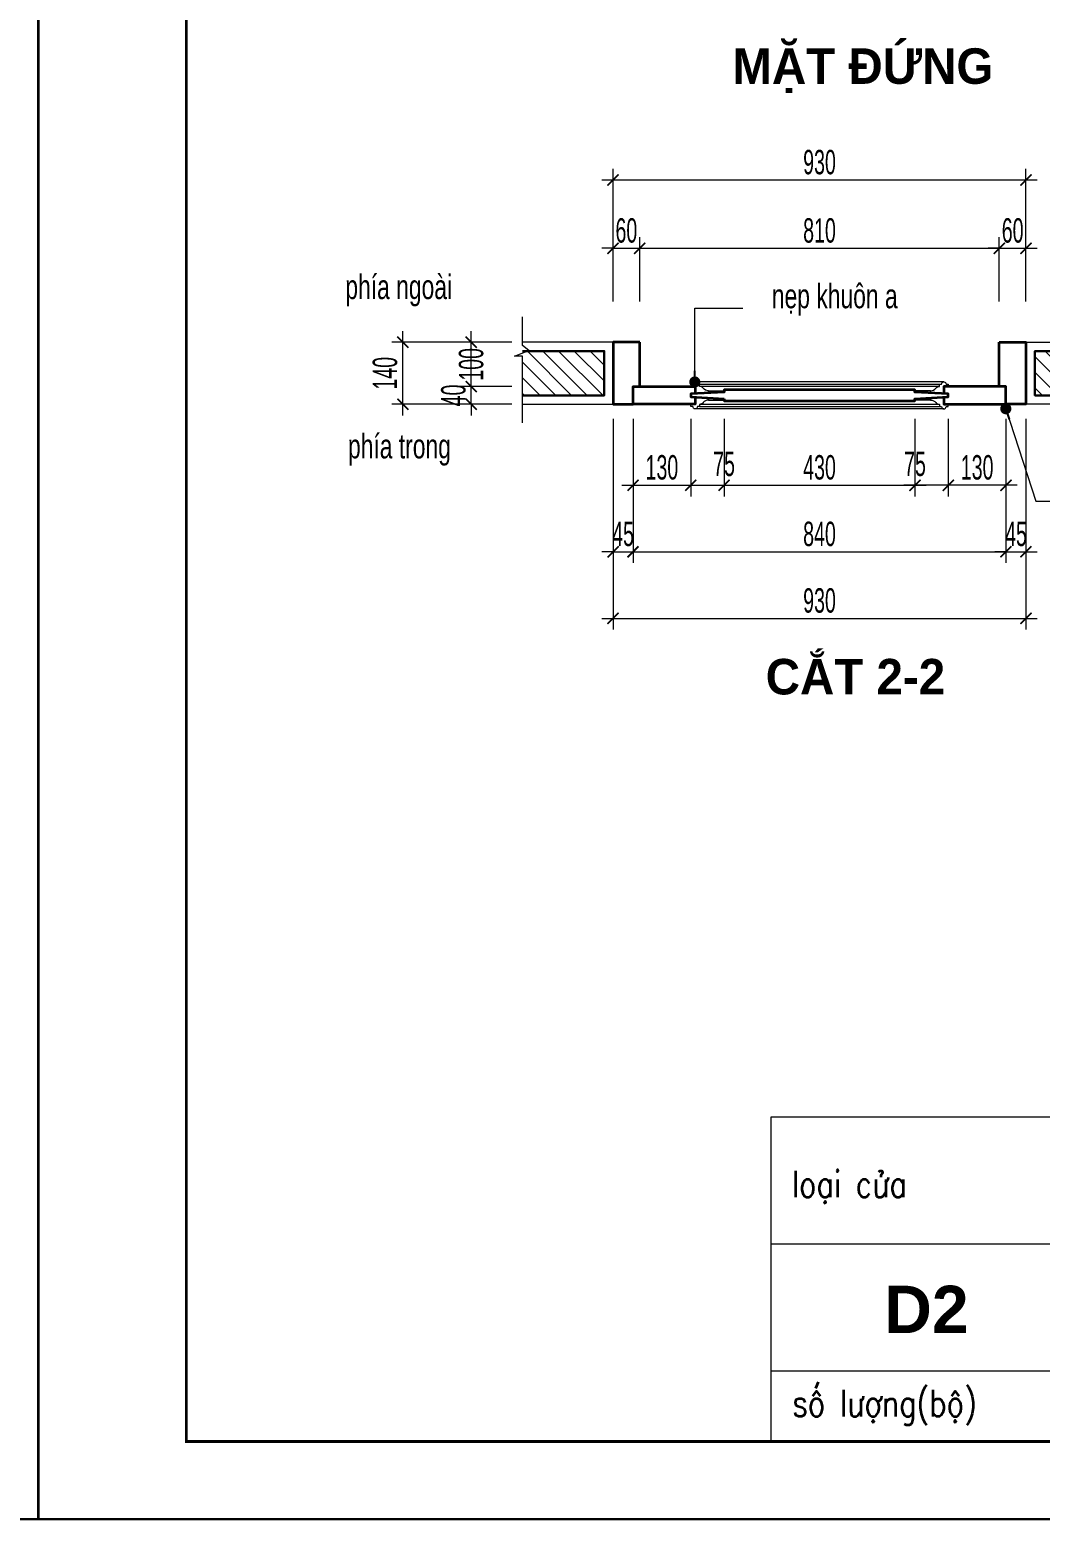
# Model space of a CAD drawing. Header units: millimetres. Extents: x 1336014 to 2939047, y -333549 to -60566.
# Drawn here: x 1424577 to 1426853, y -219540 to -216184 of the extents above; entities that cross this region are included whole.
import ezdxf
from ezdxf.enums import TextEntityAlignment as Align

# ---------------------------------------------------------------- set-up
doc = ezdxf.new("R2010")
doc.units = ezdxf.units.MM
doc.header["$MEASUREMENT"] = 0
for name, color, linetype, lineweight in [('01.Cut', 255, 'Continuous', 35), ('05.Text', 253, 'Continuous', 18), ('08.Dim', 156, 'Continuous', 15), ('09.Hatch', 250, 'Continuous', 5), ('10.Text', 254, 'Continuous', 18), ('11.Khung bo', 32, 'Continuous', 50), ('12.Khung', 36, 'Continuous', 25), ('Alliance-manh', 8, 'Continuous', 13), ('Cycad-DIM', 7, 'Continuous', 13), ('nep', 9, 'Continuous', 15), ('Thay', 253, 'Continuous', 9), ('wall', 4, 'Continuous', 9)]:
    doc.layers.add(name, color=color, linetype=linetype, lineweight=lineweight)
doc.layers.add('KT', color=1, linetype='Continuous')
doc.layers.add('VNCC-Ar-Text', color=6, linetype='Continuous')
doc.layers.add('Tpl_Bound', color=1, linetype='Continuous', plot=False)
doc.styles.add('AVANH-B', font='')
doc.styles.add('Noidung', font='', dxfattribs={"height": 500})
doc.styles.add('TT5_Text Dim', font='hoatbif.shx', dxfattribs={"width": 0.6})
doc.styles.add('VNSIMLI', font='VNSIMLI.shx', dxfattribs={"width": 0.6})
doc.styles.get('AVANH-B').set_extended_font_data('.VnAvantH', bold=True)
doc.styles.get('Noidung').set_extended_font_data('.VnHelvetInsH', bold=True)
doc.dimstyles.new('TT5_Dim 1-25', dxfattribs={"dimscale": 25, "dimtxt": 2.2, "dimasz": 1, "dimexe": 1, "dimexo": 0, "dimgap": 0.5, "dimtad": 1, "dimdec": 0, "dimzin": 0, "dimdsep": 46, "dimtxsty": 'TT5_Text Dim', "dimblk": 'ARCHTICK', "dimcen": 0, "dimdle": 1, "dimclrd": 256, "dimclre": 256, "dimclrt": 1, "dimadec": 0, "dimazin": 0, "dimtfac": 0.015, "dimtdec": 0, "dimtix": 1, "dimtmove": 2, "dimatfit": 3, "dimldrblk": 'DOT', "dimfxl": 1, "dimtolj": 1, "dimtzin": 0, "dimlwd": -1, "dimlwe": -1, "dimarcsym": 1})
pattern_1 = [(315, (1420123.517, -216213.195), (-17.67767, -17.67767), [])]

# ---------------------------------------------------------------- blocks, each defined once
blk = doc.blocks.new('100')
at = {"layer": '11.Khung bo', "const_width": 26.7}
blk.add_lwpolyline([(1860913, -945240), (1860913, -916940), (1896063, -916940), (1896063, -945240)], close=True, dxfattribs=at)
blk.add_lwpolyline([(1860913, -945240), (1860913, -916940), (1896063, -916940), (1896063, -945240)], close=True, dxfattribs=at)
blk.add_lwpolyline([(1860913, -945240), (1860913, -916940), (1896063, -916940), (1896063, -945240)], close=True, dxfattribs=at)
at = {"layer": '12.Khung'}
blk.add_lwpolyline([(1901579, -945940), (1901579, -916240), (1859580, -916240), (1859580, -945940)], close=True, dxfattribs=at)
blk.add_lwpolyline([(1901579, -945940), (1901579, -916240), (1859580, -916240), (1859580, -945940)], close=True, dxfattribs=at)
blk.add_lwpolyline([(1901579, -945940), (1901579, -916240), (1859580, -916240), (1859580, -945940)], close=True, dxfattribs=at)
blk = doc.blocks.new('_ARCHTICK')
at = {"const_width": 0.15}
blk.add_lwpolyline([(-0.5, -0.5), (0.5, 0.5)], dxfattribs=at)
blk = doc.blocks.new('*D2008')
at = {"layer": '08.Dim', "ltscale": 200, "transparency": 16777216}
for p, q in [((1425890.6, -217060.3), (1425890.6, -217535.3)), ((1426820.6, -217060.3), (1426820.6, -217535.3)), ((1425865.6, -217510.3), (1426845.6, -217510.3))]:
    blk.add_line(p, q, dxfattribs=at)
at = {"layer": 'Defpoints', "color": 0, "ltscale": 200, "transparency": 16777216}
for p in [(1425890.6, -217060.3), (1426820.6, -217060.3), (1426820.6, -217510.3)]:
    blk.add_point(p, dxfattribs=at)
at = {"layer": '08.Dim', "ltscale": 200, "transparency": 16777216, "xscale": 25, "yscale": 25, "zscale": 25, "rotation": 180}
blk.add_blockref('_ARCHTICK', (1425890.6, -217510.3), dxfattribs=at)
at = {"layer": '08.Dim', "ltscale": 200, "transparency": 16777216, "xscale": 25, "yscale": 25, "zscale": 25}
blk.add_blockref('_ARCHTICK', (1426820.6, -217510.3), dxfattribs=at)
at = {"layer": '08.Dim', "color": 1, "ltscale": 200, "transparency": 16777216, "insert": (1426355.6, -217470.3), "char_height": 55, "attachment_point": 5, "style": 'TT5_Text Dim'}
blk.add_mtext('\\A1;930', dxfattribs=at)
blk = doc.blocks.new('_DOT')
blk.add_line((-0.5, 0), (-1, 0))
at = {"const_width": 0.5}
blk.add_lwpolyline([(-0.25, 0, 1), (0.25, 0, 1)], format="xyb", close=True, dxfattribs=at)
blk = doc.blocks.new('*D2009')
at = {"layer": '08.Dim', "ltscale": 200, "transparency": 16777216}
for p, q in [((1425890.6, -217060.3), (1425890.6, -217385.3)), ((1425935.6, -217060.3), (1425935.6, -217385.3)), ((1425890.6, -217360.3), (1425865.6, -217360.3)), ((1425890.6, -217360.3), (1425935.6, -217360.3)), ((1425935.6, -217360.3), (1425960.6, -217360.3))]:
    blk.add_line(p, q, dxfattribs=at)
at = {"layer": 'Defpoints', "color": 0, "ltscale": 200, "transparency": 16777216}
for p in [(1425890.6, -217060.3), (1425935.6, -217060.3), (1425935.6, -217360.3)]:
    blk.add_point(p, dxfattribs=at)
at = {"layer": '08.Dim', "ltscale": 200, "transparency": 16777216, "xscale": 25, "yscale": 25, "zscale": 25}
blk.add_blockref('_ARCHTICK', (1425890.6, -217360.3), dxfattribs=at)
at = {"layer": '08.Dim', "ltscale": 200, "transparency": 16777216, "xscale": 25, "yscale": 25, "zscale": 25, "rotation": 180}
blk.add_blockref('_ARCHTICK', (1425935.6, -217360.3), dxfattribs=at)
at = {"layer": '08.Dim', "color": 1, "ltscale": 200, "transparency": 16777216, "insert": (1425913.1, -217320.3), "char_height": 55, "attachment_point": 5, "style": 'TT5_Text Dim'}
blk.add_mtext('\\A1;45', dxfattribs=at)
blk = doc.blocks.new('*D2010')
at = {"layer": '08.Dim', "ltscale": 200, "transparency": 16777216}
for p, q in [((1425935.6, -217060.3), (1425935.6, -217385.3)), ((1426775.6, -217060.3), (1426775.6, -217385.3)), ((1425910.6, -217360.3), (1426800.6, -217360.3))]:
    blk.add_line(p, q, dxfattribs=at)
at = {"layer": 'Defpoints', "color": 0, "ltscale": 200, "transparency": 16777216}
for p in [(1425935.6, -217060.3), (1426775.6, -217060.3), (1426775.6, -217360.3)]:
    blk.add_point(p, dxfattribs=at)
at = {"layer": '08.Dim', "ltscale": 200, "transparency": 16777216, "xscale": 25, "yscale": 25, "zscale": 25, "rotation": 180}
blk.add_blockref('_ARCHTICK', (1425935.6, -217360.3), dxfattribs=at)
at = {"layer": '08.Dim', "ltscale": 200, "transparency": 16777216, "xscale": 25, "yscale": 25, "zscale": 25}
blk.add_blockref('_ARCHTICK', (1426775.6, -217360.3), dxfattribs=at)
at = {"layer": '08.Dim', "color": 1, "ltscale": 200, "transparency": 16777216, "insert": (1426355.6, -217320.3), "char_height": 55, "attachment_point": 5, "style": 'TT5_Text Dim'}
blk.add_mtext('\\A1;840', dxfattribs=at)
blk = doc.blocks.new('*D2011')
at = {"layer": '08.Dim', "ltscale": 200, "transparency": 16777216}
for p, q in [((1426775.6, -217060.3), (1426775.6, -217385.3)), ((1426820.6, -217060.3), (1426820.6, -217385.3)), ((1426775.6, -217360.3), (1426750.6, -217360.3)), ((1426775.6, -217360.3), (1426820.6, -217360.3)), ((1426820.6, -217360.3), (1426845.6, -217360.3))]:
    blk.add_line(p, q, dxfattribs=at)
at = {"layer": 'Defpoints', "color": 0, "ltscale": 200, "transparency": 16777216}
for p in [(1426775.6, -217060.3), (1426820.6, -217060.3), (1426820.6, -217360.3)]:
    blk.add_point(p, dxfattribs=at)
at = {"layer": '08.Dim', "ltscale": 200, "transparency": 16777216, "xscale": 25, "yscale": 25, "zscale": 25}
blk.add_blockref('_ARCHTICK', (1426775.6, -217360.3), dxfattribs=at)
at = {"layer": '08.Dim', "ltscale": 200, "transparency": 16777216, "xscale": 25, "yscale": 25, "zscale": 25, "rotation": 180}
blk.add_blockref('_ARCHTICK', (1426820.6, -217360.3), dxfattribs=at)
at = {"layer": '08.Dim', "color": 1, "ltscale": 200, "transparency": 16777216, "insert": (1426798.1, -217320.3), "char_height": 55, "attachment_point": 5, "style": 'TT5_Text Dim'}
blk.add_mtext('\\A1;45', dxfattribs=at)
blk = doc.blocks.new('*D2012')
at = {"layer": '08.Dim', "ltscale": 200, "transparency": 16777216}
for p, q in [((1425935.6, -217060.3), (1425935.6, -217235.3)), ((1426065.6, -217060.3), (1426065.6, -217235.3)), ((1425910.6, -217210.3), (1426090.6, -217210.3))]:
    blk.add_line(p, q, dxfattribs=at)
at = {"layer": 'Defpoints', "color": 0, "ltscale": 200, "transparency": 16777216}
for p in [(1425935.6, -217060.3), (1426065.6, -217060.3), (1426065.6, -217210.3)]:
    blk.add_point(p, dxfattribs=at)
at = {"layer": '08.Dim', "ltscale": 200, "transparency": 16777216, "xscale": 25, "yscale": 25, "zscale": 25, "rotation": 180}
blk.add_blockref('_ARCHTICK', (1425935.6, -217210.3), dxfattribs=at)
at = {"layer": '08.Dim', "ltscale": 200, "transparency": 16777216, "xscale": 25, "yscale": 25, "zscale": 25}
blk.add_blockref('_ARCHTICK', (1426065.6, -217210.3), dxfattribs=at)
at = {"layer": '08.Dim', "color": 1, "ltscale": 200, "transparency": 16777216, "insert": (1426000.6, -217170.3), "char_height": 55, "attachment_point": 5, "style": 'TT5_Text Dim'}
blk.add_mtext('\\A1;130', dxfattribs=at)
blk = doc.blocks.new('*D2013')
at = {"layer": '08.Dim', "ltscale": 200, "transparency": 16777216}
for p, q in [((1426645.6, -217060.3), (1426645.6, -217235.3)), ((1426775.6, -217060.3), (1426775.6, -217235.3)), ((1426800.6, -217210.3), (1426620.6, -217210.3))]:
    blk.add_line(p, q, dxfattribs=at)
at = {"layer": 'Defpoints', "color": 0, "ltscale": 200, "transparency": 16777216}
for p in [(1426645.6, -217060.3), (1426775.6, -217060.3), (1426645.6, -217210.3)]:
    blk.add_point(p, dxfattribs=at)
at = {"layer": '08.Dim', "ltscale": 200, "transparency": 16777216, "xscale": 25, "yscale": 25, "zscale": 25, "rotation": 180}
blk.add_blockref('_ARCHTICK', (1426645.6, -217210.3), dxfattribs=at)
at = {"layer": '08.Dim', "ltscale": 200, "transparency": 16777216, "xscale": 25, "yscale": 25, "zscale": 25}
blk.add_blockref('_ARCHTICK', (1426775.6, -217210.3), dxfattribs=at)
at = {"layer": '08.Dim', "color": 1, "ltscale": 200, "transparency": 16777216, "insert": (1426710.6, -217170.3), "char_height": 55, "attachment_point": 5, "style": 'TT5_Text Dim'}
blk.add_mtext('\\A1;130', dxfattribs=at)
blk = doc.blocks.new('*D2014')
at = {"layer": '08.Dim', "ltscale": 200, "transparency": 16777216}
for p, q in [((1426570.6, -217060.3), (1426570.6, -217235.3)), ((1426645.6, -217060.3), (1426645.6, -217235.3)), ((1426670.6, -217210.3), (1426545.6, -217210.3))]:
    blk.add_line(p, q, dxfattribs=at)
at = {"layer": 'Defpoints', "color": 0, "ltscale": 200, "transparency": 16777216}
for p in [(1426570.6, -217060.3), (1426645.6, -217060.3), (1426570.6, -217210.3)]:
    blk.add_point(p, dxfattribs=at)
at = {"layer": '08.Dim', "ltscale": 200, "transparency": 16777216, "xscale": 25, "yscale": 25, "zscale": 25, "rotation": 180}
blk.add_blockref('_ARCHTICK', (1426570.6, -217210.3), dxfattribs=at)
at = {"layer": '08.Dim', "ltscale": 200, "transparency": 16777216, "xscale": 25, "yscale": 25, "zscale": 25}
blk.add_blockref('_ARCHTICK', (1426645.6, -217210.3), dxfattribs=at)
at = {"layer": '08.Dim', "color": 1, "ltscale": 200, "transparency": 16777216, "insert": (1426570.6, -217162.4), "char_height": 55, "attachment_point": 5, "style": 'TT5_Text Dim'}
blk.add_mtext('\\A1;75', dxfattribs=at)
blk = doc.blocks.new('*D2015')
at = {"layer": '08.Dim', "ltscale": 200, "transparency": 16777216}
for p, q in [((1426065.6, -217060.3), (1426065.6, -217235.3)), ((1426140.6, -217060.3), (1426140.6, -217235.3)), ((1426040.6, -217210.3), (1426165.6, -217210.3))]:
    blk.add_line(p, q, dxfattribs=at)
at = {"layer": 'Defpoints', "color": 0, "ltscale": 200, "transparency": 16777216}
for p in [(1426065.6, -217060.3), (1426140.6, -217060.3), (1426140.6, -217210.3)]:
    blk.add_point(p, dxfattribs=at)
at = {"layer": '08.Dim', "ltscale": 200, "transparency": 16777216, "xscale": 25, "yscale": 25, "zscale": 25, "rotation": 180}
blk.add_blockref('_ARCHTICK', (1426065.6, -217210.3), dxfattribs=at)
at = {"layer": '08.Dim', "ltscale": 200, "transparency": 16777216, "xscale": 25, "yscale": 25, "zscale": 25}
blk.add_blockref('_ARCHTICK', (1426140.6, -217210.3), dxfattribs=at)
at = {"layer": '08.Dim', "color": 1, "ltscale": 200, "transparency": 16777216, "insert": (1426140.6, -217162.4), "char_height": 55, "attachment_point": 5, "style": 'TT5_Text Dim'}
blk.add_mtext('\\A1;75', dxfattribs=at)
blk = doc.blocks.new('*D2016')
at = {"layer": '08.Dim', "ltscale": 200, "transparency": 16777216}
for p, q in [((1425890.6, -216795.9), (1425890.6, -216651.4)), ((1425950.6, -216795.9), (1425950.6, -216651.4)), ((1425890.6, -216676.4), (1425865.6, -216676.4)), ((1425890.6, -216676.4), (1425950.6, -216676.4)), ((1425950.6, -216676.4), (1425975.6, -216676.4))]:
    blk.add_line(p, q, dxfattribs=at)
at = {"layer": 'Defpoints', "color": 0, "ltscale": 200, "transparency": 16777216}
for p in [(1425950.6, -216676.4), (1425890.6, -216795.9), (1425950.6, -216795.9)]:
    blk.add_point(p, dxfattribs=at)
at = {"layer": '08.Dim', "ltscale": 200, "transparency": 16777216, "xscale": 25, "yscale": 25, "zscale": 25}
blk.add_blockref('_ARCHTICK', (1425890.6, -216676.4), dxfattribs=at)
at = {"layer": '08.Dim', "ltscale": 200, "transparency": 16777216, "xscale": 25, "yscale": 25, "zscale": 25, "rotation": 180}
blk.add_blockref('_ARCHTICK', (1425950.6, -216676.4), dxfattribs=at)
at = {"layer": '08.Dim', "color": 1, "ltscale": 200, "transparency": 16777216, "insert": (1425920.6, -216636.4), "char_height": 55, "attachment_point": 5, "style": 'TT5_Text Dim'}
blk.add_mtext('\\A1;60', dxfattribs=at)
blk = doc.blocks.new('*D2017')
at = {"layer": '08.Dim', "ltscale": 200, "transparency": 16777216}
for p, q in [((1425950.6, -216795.9), (1425950.6, -216651.4)), ((1426760.6, -216795.9), (1426760.6, -216651.4)), ((1425925.6, -216676.4), (1426785.6, -216676.4))]:
    blk.add_line(p, q, dxfattribs=at)
at = {"layer": 'Defpoints', "color": 0, "ltscale": 200, "transparency": 16777216}
for p in [(1426760.6, -216676.4), (1425950.6, -216795.9), (1426760.6, -216795.9)]:
    blk.add_point(p, dxfattribs=at)
at = {"layer": '08.Dim', "ltscale": 200, "transparency": 16777216, "xscale": 25, "yscale": 25, "zscale": 25, "rotation": 180}
blk.add_blockref('_ARCHTICK', (1425950.6, -216676.4), dxfattribs=at)
at = {"layer": '08.Dim', "ltscale": 200, "transparency": 16777216, "xscale": 25, "yscale": 25, "zscale": 25}
blk.add_blockref('_ARCHTICK', (1426760.6, -216676.4), dxfattribs=at)
at = {"layer": '08.Dim', "color": 1, "ltscale": 200, "transparency": 16777216, "insert": (1426355.6, -216636.4), "char_height": 55, "attachment_point": 5, "style": 'TT5_Text Dim'}
blk.add_mtext('\\A1;810', dxfattribs=at)
blk = doc.blocks.new('*D2018')
at = {"layer": '08.Dim', "ltscale": 200, "transparency": 16777216}
for p, q in [((1426760.6, -216795.9), (1426760.6, -216651.4)), ((1426820.6, -216795.9), (1426820.6, -216651.4)), ((1426760.6, -216676.4), (1426735.6, -216676.4)), ((1426760.6, -216676.4), (1426820.6, -216676.4)), ((1426820.6, -216676.4), (1426845.6, -216676.4))]:
    blk.add_line(p, q, dxfattribs=at)
at = {"layer": 'Defpoints', "color": 0, "ltscale": 200, "transparency": 16777216}
for p in [(1426820.6, -216676.4), (1426760.6, -216795.9), (1426820.6, -216795.9)]:
    blk.add_point(p, dxfattribs=at)
at = {"layer": '08.Dim', "ltscale": 200, "transparency": 16777216, "xscale": 25, "yscale": 25, "zscale": 25}
blk.add_blockref('_ARCHTICK', (1426760.6, -216676.4), dxfattribs=at)
at = {"layer": '08.Dim', "ltscale": 200, "transparency": 16777216, "xscale": 25, "yscale": 25, "zscale": 25, "rotation": 180}
blk.add_blockref('_ARCHTICK', (1426820.6, -216676.4), dxfattribs=at)
at = {"layer": '08.Dim', "color": 1, "ltscale": 200, "transparency": 16777216, "insert": (1426790.6, -216636.4), "char_height": 55, "attachment_point": 5, "style": 'TT5_Text Dim'}
blk.add_mtext('\\A1;60', dxfattribs=at)
blk = doc.blocks.new('*D2019')
at = {"layer": '08.Dim', "ltscale": 200, "transparency": 16777216}
for p, q in [((1425865.6, -216522.4), (1426845.6, -216522.4)), ((1425890.6, -216795.9), (1425890.6, -216497.4)), ((1426820.6, -216795.9), (1426820.6, -216497.4))]:
    blk.add_line(p, q, dxfattribs=at)
at = {"layer": 'Defpoints', "color": 0, "ltscale": 200, "transparency": 16777216}
for p in [(1426820.6, -216522.4), (1425890.6, -216795.9), (1426820.6, -216795.9)]:
    blk.add_point(p, dxfattribs=at)
at = {"layer": '08.Dim', "ltscale": 200, "transparency": 16777216, "xscale": 25, "yscale": 25, "zscale": 25, "rotation": 180}
blk.add_blockref('_ARCHTICK', (1425890.6, -216522.4), dxfattribs=at)
at = {"layer": '08.Dim', "ltscale": 200, "transparency": 16777216, "xscale": 25, "yscale": 25, "zscale": 25}
blk.add_blockref('_ARCHTICK', (1426820.6, -216522.4), dxfattribs=at)
at = {"layer": '08.Dim', "color": 1, "ltscale": 200, "transparency": 16777216, "insert": (1426355.6, -216482.4), "char_height": 55, "attachment_point": 5, "style": 'TT5_Text Dim'}
blk.add_mtext('\\A1;930', dxfattribs=at)
blk = doc.blocks.new('*D2020')
at = {"layer": '08.Dim', "ltscale": 200, "transparency": 16777216}
for p, q in [((1425417.2, -217052.9), (1425417.2, -216862.9)), ((1425662.8, -216887.9), (1425392.2, -216887.9)), ((1425662.8, -217027.9), (1425392.2, -217027.9))]:
    blk.add_line(p, q, dxfattribs=at)
at = {"layer": 'Defpoints', "color": 0, "ltscale": 200, "transparency": 16777216}
for p in [(1425417.2, -216887.9), (1425662.8, -216887.9), (1425662.8, -217027.9)]:
    blk.add_point(p, dxfattribs=at)
at = {"layer": '08.Dim', "ltscale": 200, "transparency": 16777216, "xscale": 25, "yscale": 25, "zscale": 25}
for p, rotation in [((1425417.2, -216887.9), 90), ((1425417.2, -217027.9), 270)]:
    blk.add_blockref('_ARCHTICK', p, dxfattribs=dict(at, rotation=rotation))
at = {"layer": '08.Dim', "color": 1, "ltscale": 200, "transparency": 16777216, "insert": (1425377.2, -216957.9), "char_height": 55, "attachment_point": 5, "rotation": 90, "style": 'TT5_Text Dim'}
blk.add_mtext('\\A1;140', dxfattribs=at)
blk = doc.blocks.new('*D2021')
at = {"layer": '08.Dim', "ltscale": 200, "transparency": 16777216}
for p, q in [((1425571.2, -216987.9), (1425571.2, -216962.9)), ((1425662.8, -216987.9), (1425546.2, -216987.9)), ((1425571.2, -217027.9), (1425571.2, -216987.9)), ((1425662.8, -217027.9), (1425546.2, -217027.9)), ((1425571.2, -217027.9), (1425571.2, -217052.9))]:
    blk.add_line(p, q, dxfattribs=at)
at = {"layer": 'Defpoints', "color": 0, "ltscale": 200, "transparency": 16777216}
for p in [(1425571.2, -216987.9), (1425662.8, -216987.9), (1425662.8, -217027.9)]:
    blk.add_point(p, dxfattribs=at)
at = {"layer": '08.Dim', "ltscale": 200, "transparency": 16777216, "xscale": 25, "yscale": 25, "zscale": 25}
for p, rotation in [((1425571.2, -216987.9), 270), ((1425571.2, -217027.9), 90)]:
    blk.add_blockref('_ARCHTICK', p, dxfattribs=dict(at, rotation=rotation))
at = {"layer": '08.Dim', "color": 1, "ltscale": 200, "transparency": 16777216, "insert": (1425531.2, -217007.9), "char_height": 55, "attachment_point": 5, "rotation": 90, "style": 'TT5_Text Dim'}
blk.add_mtext('\\A1;40', dxfattribs=at)
blk = doc.blocks.new('*D2022')
at = {"layer": '08.Dim', "ltscale": 200, "transparency": 16777216}
for p, q in [((1425571.2, -217012.9), (1425571.2, -216862.9)), ((1425662.8, -216887.9), (1425546.2, -216887.9)), ((1425662.8, -216987.9), (1425546.2, -216987.9))]:
    blk.add_line(p, q, dxfattribs=at)
at = {"layer": 'Defpoints', "color": 0, "ltscale": 200, "transparency": 16777216}
for p in [(1425571.2, -216887.9), (1425662.8, -216887.9), (1425662.8, -216987.9)]:
    blk.add_point(p, dxfattribs=at)
at = {"layer": '08.Dim', "ltscale": 200, "transparency": 16777216, "xscale": 25, "yscale": 25, "zscale": 25}
for p, rotation in [((1425571.2, -216887.9), 90), ((1425571.2, -216987.9), 270)]:
    blk.add_blockref('_ARCHTICK', p, dxfattribs=dict(at, rotation=rotation))
at = {"layer": '08.Dim', "color": 1, "ltscale": 200, "transparency": 16777216, "insert": (1425571.2, -216937.9), "char_height": 55, "attachment_point": 5, "rotation": 90, "style": 'TT5_Text Dim'}
blk.add_mtext('\\A1;100', dxfattribs=at)
blk = doc.blocks.new('*D2026')
at = {"layer": '08.Dim', "ltscale": 200, "transparency": 16777216}
for p, q in [((1426140.6, -217060.3), (1426140.6, -217235.3)), ((1426570.6, -217060.3), (1426570.6, -217235.3)), ((1426115.6, -217210.3), (1426595.6, -217210.3))]:
    blk.add_line(p, q, dxfattribs=at)
at = {"layer": 'Defpoints', "color": 0, "ltscale": 200, "transparency": 16777216}
for p in [(1426140.6, -217060.3), (1426570.6, -217060.3), (1426570.6, -217210.3)]:
    blk.add_point(p, dxfattribs=at)
at = {"layer": '08.Dim', "ltscale": 200, "transparency": 16777216, "xscale": 25, "yscale": 25, "zscale": 25, "rotation": 180}
blk.add_blockref('_ARCHTICK', (1426140.6, -217210.3), dxfattribs=at)
at = {"layer": '08.Dim', "ltscale": 200, "transparency": 16777216, "xscale": 25, "yscale": 25, "zscale": 25}
blk.add_blockref('_ARCHTICK', (1426570.6, -217210.3), dxfattribs=at)
at = {"layer": '08.Dim', "color": 1, "ltscale": 200, "transparency": 16777216, "insert": (1426355.6, -217170.3), "char_height": 55, "attachment_point": 5, "style": 'TT5_Text Dim'}
blk.add_mtext('\\A1;430', dxfattribs=at)

msp = doc.modelspace()

# ---------------------------------------------------------------- hatches: boundary and pattern name
at = {"layer": '09.Hatch', "ltscale": 0.5}
h = msp.add_hatch(dxfattribs=at)
h.set_pattern_fill('ANSI31', color=256, scale=200, angle=180, style=0)
h.set_pattern_definition(pattern_1)
h.paths.add_polyline_path([(1425870.6, -216907.9), (1425699, -216907.9), (1425669, -216919.4), (1425686.9, -216919.4), (1425686.9, -217007.9), (1425870.6, -217007.9)])
h = msp.add_hatch(dxfattribs=at)
h.set_pattern_fill('ANSI31', color=256, scale=200, angle=180, style=0)
h.set_pattern_definition(pattern_1)
h.paths.add_polyline_path([(1427012.2, -216907.9), (1426840.6, -216907.9), (1426840.6, -217007.9), (1427024.4, -217007.9), (1427024.4, -216919.4), (1427042.3, -216919.4)])

# ---------------------------------------------------------------- linework, layer by layer
at = {"layer": '01.Cut'}
for points in [[(1425950.6, -216887.9), (1425890.6, -216887.9), (1425890.6, -216887.9), (1425890.6, -216887.9), (1425890.6, -217027.9), (1425890.6, -217027.9), (1425890.6, -217027.9), (1425935.6, -217027.9), (1425935.6, -216987.9), (1425950.6, -216987.9)], [(1426760.6, -216887.9), (1426820.6, -216887.9), (1426820.6, -216887.9), (1426820.6, -216887.9), (1426820.6, -217027.9), (1426820.6, -217027.9), (1426820.6, -217027.9), (1426775.6, -217027.9), (1426775.6, -216987.9), (1426760.6, -216987.9)], [(1426140.6, -217015.4), (1426140.6, -217020.4), (1426570.6, -217020.4), (1426570.6, -217015.4), (1426645.6, -217011.4), (1426645.6, -217004.4), (1426570.6, -217000.4), (1426570.6, -216995.4), (1426140.6, -216995.4), (1426140.6, -217000.4), (1426065.6, -217004.4), (1426065.6, -217011.4)]]:
    msp.add_lwpolyline(points, close=True, dxfattribs=at)
for points in [[(1426075.6, -217012.1), (1426075.6, -217027.9), (1425935.6, -217027.9), (1425935.6, -216987.9), (1426075.6, -216987.9), (1426075.6, -217003.7)], [(1426635.6, -217012.1), (1426635.6, -217027.9), (1426775.6, -217027.9), (1426775.6, -216987.9), (1426635.6, -216987.9), (1426635.6, -217003.7)]]:
    msp.add_lwpolyline(points, dxfattribs=at)
at = {"layer": 'Alliance-manh', "ltscale": 2}
for points in [[(1426065.6, -216987.9), (1426075.6, -216987.9), (1426075.6, -217002.5), (1426105.6, -217001.9), (1426105.6, -216997.5, -0.236068), (1426093.6, -216991.5, 0.236068), (1426085.6, -216987.5), (1426085.6, -216982.5), (1426080.6, -216982.5, 1), (1426070.6, -216982.5), (1426065.6, -216982.5)], [(1426645.6, -216987.9), (1426635.6, -216987.9), (1426635.6, -217002.5), (1426605.6, -217001.9), (1426605.6, -216997.5, 0.236068), (1426617.6, -216991.5, -0.236068), (1426625.6, -216987.5), (1426625.6, -216982.5), (1426630.6, -216982.5, -1), (1426640.6, -216982.5), (1426645.6, -216982.5)], [(1426065.6, -217027.9), (1426075.6, -217027.9), (1426075.6, -217013.2), (1426105.6, -217013.8), (1426105.6, -217018.2, 0.236068), (1426093.6, -217024.2, -0.236068), (1426085.6, -217028.2), (1426085.6, -217033.2), (1426080.6, -217033.2, -1), (1426070.6, -217033.2), (1426065.6, -217033.2)], [(1426645.6, -217027.9), (1426635.6, -217027.9), (1426635.6, -217013.2), (1426605.6, -217013.8), (1426605.6, -217018.2, -0.236068), (1426617.6, -217024.2, 0.236068), (1426625.6, -217028.2), (1426625.6, -217033.2), (1426630.6, -217033.2, 1), (1426640.6, -217033.2), (1426645.6, -217033.2)]]:
    msp.add_lwpolyline(points, format="xyb", close=True, dxfattribs=at)
for points in [[(1426635.6, -216977.5), (1426075.6, -216977.5)], [(1426085.6, -216982.5), (1426625.6, -216982.5)], [(1426625.6, -216987.5), (1426085.6, -216987.5)], [(1426105.6, -216997.5), (1426140.6, -216997.5)], [(1426605.6, -216997.5), (1426570.6, -216997.5)], [(1426625.6, -217028.2), (1426085.6, -217028.2)], [(1426085.6, -217033.2), (1426625.6, -217033.2)], [(1426105.6, -217018.2), (1426140.6, -217018.2)], [(1426605.6, -217018.2), (1426570.6, -217018.2)], [(1426635.6, -217038.2), (1426075.6, -217038.2)]]:
    msp.add_lwpolyline(points, dxfattribs=at)
msp.add_circle((1426775.6, -217032.9), 5, dxfattribs=at)
at = {"layer": 'nep', "ltscale": 0.5}
msp.add_lwpolyline([(1425686.9, -217069.3), (1425686.9, -216919.4), (1425669, -216919.4), (1425701.3, -216907), (1425686.9, -216895.2), (1425686.9, -216831)], dxfattribs=at)
at = {"layer": 'nep'}
for points in [[(1425686.9, -217027.9), (1425890.6, -217027.9), (1425890.6, -216887.9), (1425686.9, -216887.9)], [(1427024.4, -217027.9), (1426820.6, -217027.9), (1426820.6, -216887.9), (1427024.4, -216887.9)]]:
    msp.add_lwpolyline(points, dxfattribs=at)
at = {"layer": 'Thay'}
for p, q in [((1428137.7, -218920.4), (1426247, -218920.4)), ((1428137.7, -219207.1), (1426247, -219207.1))]:
    msp.add_line(p, q, dxfattribs=at)
msp.add_lwpolyline([(1426247, -218633.8), (1429621.3, -218633.8), (1429621.3, -219365.4), (1426247, -219365.4)], close=True, dxfattribs=at)
at = {"layer": 'Tpl_Bound', "color": 1}
for points in [[(1414096.3, -219540.4), (1414096.3, -212115.5), (1424596.2, -212115.5), (1424596.2, -219540.4)], [(1424596.2, -219540.4), (1424596.2, -212115.5), (1435096.1, -212115.5), (1435096.1, -219540.4)]]:
    msp.add_lwpolyline(points, close=True, dxfattribs=at)
at = {"layer": 'wall', "color": 0, "lineweight": 30}
for points in [[(1425686.9, -216907.9), (1425870.6, -216907.9), (1425870.6, -217007.9), (1425686.9, -217007.9)], [(1427024.4, -216907.9), (1426840.6, -216907.9), (1426840.6, -217007.9), (1427024.4, -217007.9)]]:
    msp.add_lwpolyline(points, dxfattribs=at)

# ---------------------------------------------------------------- block references
at = {"layer": '05.Text', "xscale": 0.25, "yscale": 0.25, "zscale": 0.25}
for p in [(949201.4, 16944.5), (959701.3, 16944.5)]:
    msp.add_blockref('100', p, dxfattribs=at)

# ---------------------------------------------------------------- texts
at = {"layer": '10.Text', "style": 'TT5_Text Dim', "width": 0.7}
for s, p in [('phÝa ngoµi', (1425287.6, -216790.8)), ('phÝa trong', (1425293.6, -217149.8))]:
    msp.add_text(s, height=55, dxfattribs=at).set_placement(p)
msp.add_text('nÑp khu«n a', height=55, dxfattribs=at).set_placement((1426389.9, -216783.9), align=Align.MIDDLE_CENTER)
at = {"layer": 'Cycad-DIM', "style": 'AVANH-B'}
for s, p in [('mÆt ®øng', (1426159.3, -216305.7)), ('c¾t 2-2', (1426234.4, -217681.7))]:
    msp.add_text(s, height=80, dxfattribs=at).set_placement(p)
at = {"layer": 'KT', "color": 4, "style": 'Noidung'}
msp.add_text('d2', height=106.67, dxfattribs=at).set_placement((1426501.1, -219120.9))
at = {"layer": 'VNCC-Ar-Text', "style": 'VNSIMLI', "width": 0.8}
for s, p in [('lo¹i cöa', (1426293, -218815)), ('sè l\xadîng(bé)', (1426294.3, -219308.8))]:
    msp.add_text(s, height=60, dxfattribs=at).set_placement(p)

# ---------------------------------------------------------------- dimensions: what is measured, and where the dimension line sits
at = {"layer": '08.Dim', "ltscale": 200}
for base, p1, p2, picture, middle in [((1426820.6, -216522.4), (1425890.6, -216795.9), (1426820.6, -216795.9), '*D2019', (1426355.6, -216482.4)), ((1425950.6, -216676.4), (1425890.6, -216795.9), (1425950.6, -216795.9), '*D2016', (1425920.6, -216636.4)), ((1426760.6, -216676.4), (1425950.6, -216795.9), (1426760.6, -216795.9), '*D2017', (1426355.6, -216636.4)), ((1426820.6, -216676.4), (1426760.6, -216795.9), (1426820.6, -216795.9), '*D2018', (1426790.6, -216636.4)), ((1426820.6, -217510.3), (1425890.6, -217060.3), (1426820.6, -217060.3), '*D2008', (1426355.6, -217470.3)), ((1425935.6, -217360.3), (1425890.6, -217060.3), (1425935.6, -217060.3), '*D2009', (1425913.1, -217320.3)), ((1426775.6, -217360.3), (1425935.6, -217060.3), (1426775.6, -217060.3), '*D2010', (1426355.6, -217320.3)), ((1426065.6, -217210.3), (1425935.6, -217060.3), (1426065.6, -217060.3), '*D2012', (1426000.6, -217170.3)), ((1426570.6, -217210.3), (1426140.6, -217060.3), (1426570.6, -217060.3), '*D2026', (1426355.6, -217170.3)), ((1426820.6, -217360.3), (1426775.6, -217060.3), (1426820.6, -217060.3), '*D2011', (1426798.1, -217320.3))]:
    dim = msp.add_linear_dim(base=base, p1=p1, p2=p2, dimstyle='TT5_Dim 1-25', dxfattribs=at)
    dim.commit()
    dim.dimension.update_dxf_attribs({"geometry": picture, "text_midpoint": middle})
for base, p1, p2, angle, picture, middle in [((1425417.2, -216887.9), (1425662.8, -217027.9), (1425662.8, -216887.9), 90, '*D2020', (1425377.2, -216957.9)), ((1425571.2, -216987.9), (1425662.8, -217027.9), (1425662.8, -216987.9), 90, '*D2021', (1425531.2, -217007.9)), ((1426645.6, -217210.3), (1426775.6, -217060.3), (1426645.6, -217060.3), 180, '*D2013', (1426710.6, -217170.3))]:
    dim = msp.add_linear_dim(base=base, p1=p1, p2=p2, angle=angle, dimstyle='TT5_Dim 1-25', dxfattribs=at)
    dim.commit()
    dim.dimension.update_dxf_attribs({"geometry": picture, "text_midpoint": middle})
for base, p1, p2, angle, picture, middle in [((1425571.2, -216887.9), (1425662.8, -216987.9), (1425662.8, -216887.9), 90, '*D2022', (1425571.2, -216937.9)), ((1426570.6, -217210.3), (1426645.6, -217060.3), (1426570.6, -217060.3), 180, '*D2014', (1426570.6, -217162.4))]:
    dim = msp.add_linear_dim(base=base, p1=p1, p2=p2, angle=angle, dimstyle='TT5_Dim 1-25', dxfattribs=at)
    dim.commit()
    dim.dimension.update_dxf_attribs({"geometry": picture, "text_midpoint": middle, "dimtype": 160})
dim = msp.add_linear_dim(base=(1426140.6, -217210.3), p1=(1426065.6, -217060.3), p2=(1426140.6, -217060.3), dimstyle='TT5_Dim 1-25', dxfattribs=at)
dim.commit()
dim.dimension.update_dxf_attribs({"geometry": '*D2015', "text_midpoint": (1426140.6, -217162.4), "dimtype": 160})

# ---------------------------------------------------------------- leaders
for points in [[(1426074.7, -216977.6), (1426074.7, -216811.4), (1426182.6, -216811.4)], [(1426775.2, -217037.9), (1426842.7, -217246.1), (1426910.2, -217246.1)]]:
    msp.add_leader(points, dimstyle='TT5_Dim 1-25', dxfattribs=at)

doc.saveas('drawing.dxf')
